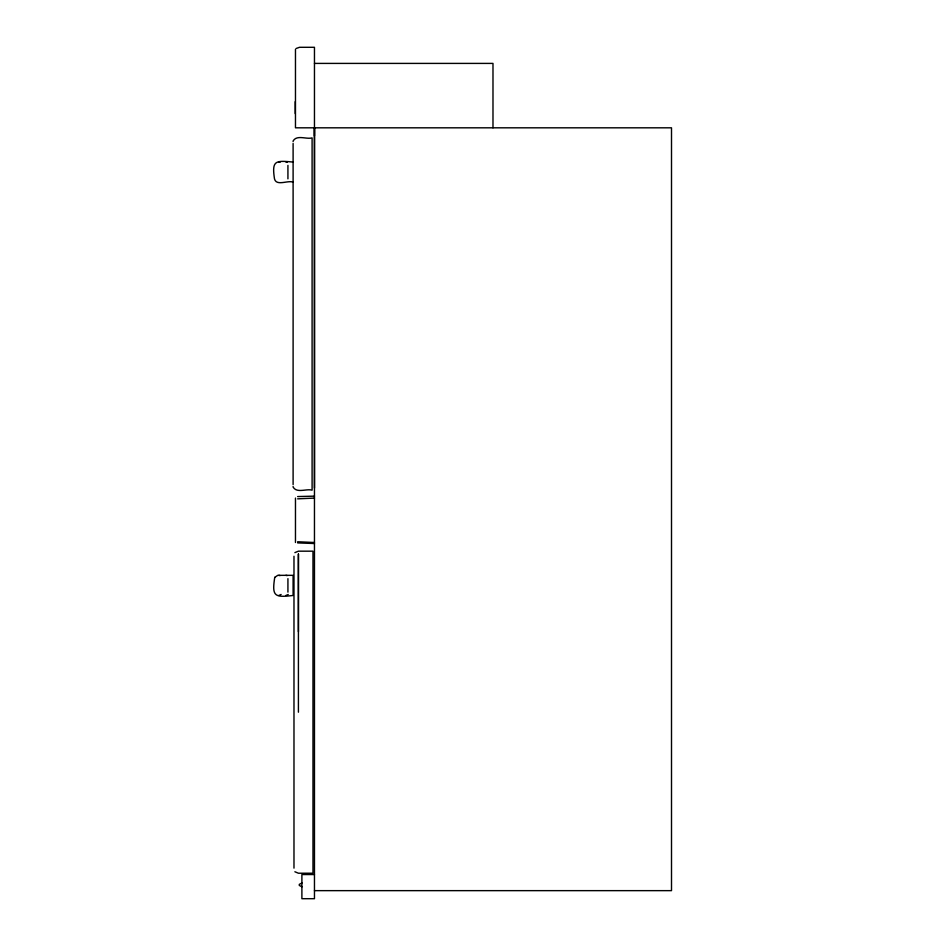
<?xml version="1.0" encoding="UTF-8"?>
<svg xmlns="http://www.w3.org/2000/svg" width="946" height="946" viewBox="0 0 946 946"><rect width="100%" height="100%" fill="white"/><g stroke="black" fill="none" stroke-linecap="round" stroke-linejoin="round"><path stroke-width="1.42" d="M298.416 712.196L298.416 554.049L298.416 631.692M314.462 488.101L314.474 127.816L314.462 135.857M281.128 594.478L278.822 595.46M288.234 594.478L285.929 595.46M294.88 552.63L298.416 551.175L312.984 551.175L312.984 873.217L298.416 873.217L294.88 871.763M301.987 882.961L299.267 884.38L299.267 885.421L301.987 886.84M296.181 48.471L299.515 47.3L314.462 47.3L314.462 898.7L301.892 898.7L301.892 874.542L314.462 874.542M297.647 498.849L314.462 498.093M297.647 496.567L314.462 496.142M314.462 63.406L492.984 63.406L492.984 127.816M293.094 162.062C275.617 160.43 271.62 160.241 274.494 178.853C276.338 186.539 288.092 179.929 293.094 182.188M314.462 890.647L671.506 890.647L671.506 127.816L295.471 127.816L295.471 49.334M314.462 543.524L297.647 542.909M314.462 542.507L297.647 541.751M285.929 162.062L287.17 162.31M278.822 162.062L280.075 162.31M285.929 575.334L287.17 575.582M278.822 575.334L280.075 575.582M295.471 498.093L295.471 542.507M295.223 101.671L295.223 113.591M293.981 556.26L293.981 868.132M293.106 141.581L293.106 141.013C296.748 134.498 306.398 139.535 312.097 137.903L312.097 490.134C306.398 488.503 296.748 493.54 293.106 487.036L293.106 486.469M293.106 143.461L293.106 484.577M287.927 165.384L287.927 178.853M287.927 578.656L287.927 592.137M274.742 577.379C271.809 596.205 274.387 597.766 293.094 595.46L293.094 575.334L277.757 575.334L274.742 577.379"/></g></svg>
